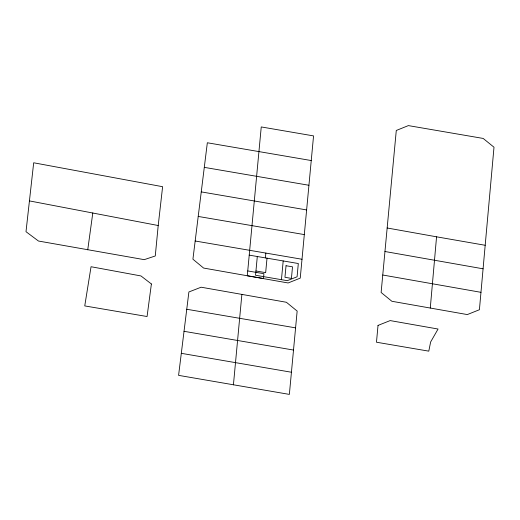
<?xml version="1.0" encoding="UTF-8"?>
<svg xmlns="http://www.w3.org/2000/svg" width="520" height="520" viewBox="0 0 520 520"><rect width="100%" height="100%" fill="white"/><g stroke="black" fill="none" stroke-linecap="round" stroke-linejoin="round"><path stroke-width="0.78" d="M387.153 227.988L436.56 236.815L430.281 308.048M485.186 245.284L494 147.219L483.165 138.437L408.375 125.606L396.286 130.468L381.121 292.481L391.872 301.275L467.304 314.574L479.414 309.731L485.186 245.284L436.56 236.815M233.422 384.878L241.878 294.398L201.117 287.209L188.89 291.967L178.588 375.356L289.361 394.394L297.154 311.07L286.397 302.276L241.878 294.398M311.24 160.544L207.337 142.766L192.92 259.207L203.587 268.053L288.113 282.964L300.242 278.142L313.553 135.902L261.248 126.939L247.286 275.756L263.471 278.525L263.919 273.702L247.734 270.933M257.303 256.51L255.547 275.256L287.287 280.677L297.083 276.783L298.317 263.523L249.21 255.132M265.395 257.894L265.85 253.078M267.014 258.173L265.661 272.636L255.951 270.978M281.444 279.682L283.192 260.936M158.21 225.524L155.272 255.977L144.222 259.656L38.467 241.033L26 231.699L33.683 162.78L162.611 186.7L158.21 225.524L29.315 200.883M87.737 249.828L92.807 212.901M204.302 167.362L308.919 185.263M201.266 191.893L306.618 209.931M198.218 216.444L304.324 234.592M195.175 241L302.022 259.259M186.739 309.257L295.581 327.86M184.022 331.312L293.501 350.058M181.298 353.321L291.447 372.242M483.1 268.814L384.943 251.505M480.987 292.331L382.759 275.015M378.027 325.409L376.474 342.219L428.786 351.156L430.638 341.978L438.061 329.03L390.163 320.587L378.027 325.409M286.039 265.726L284.954 277.297L291.428 278.401L292.513 266.832L286.039 265.726M151.392 283.978L147.069 316.524L84.753 305.916L91.046 266.728L140.978 275.951L151.392 283.978"/></g></svg>
